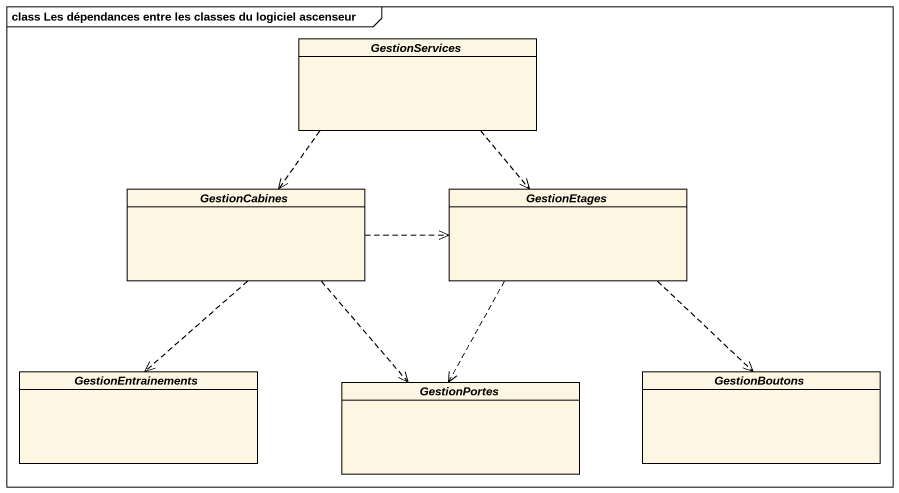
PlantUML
@startuml
mainframe class Les dépendances entre les classes du logiciel ascenseur
hide circle
hide empty members
abstract class GestionServices
abstract class GestionCabines
abstract class GestionEtages
abstract class GestionEntrainements
abstract class GestionPortes
abstract class GestionBoutons
GestionServices ..> GestionCabines
GestionServices ..> GestionEtages
GestionCabines .right.> GestionEtages
GestionCabines ..> GestionEntrainements
GestionCabines ..> GestionPortes
GestionEtages ..> GestionPortes
GestionEtages ..> GestionBoutons
@enduml
